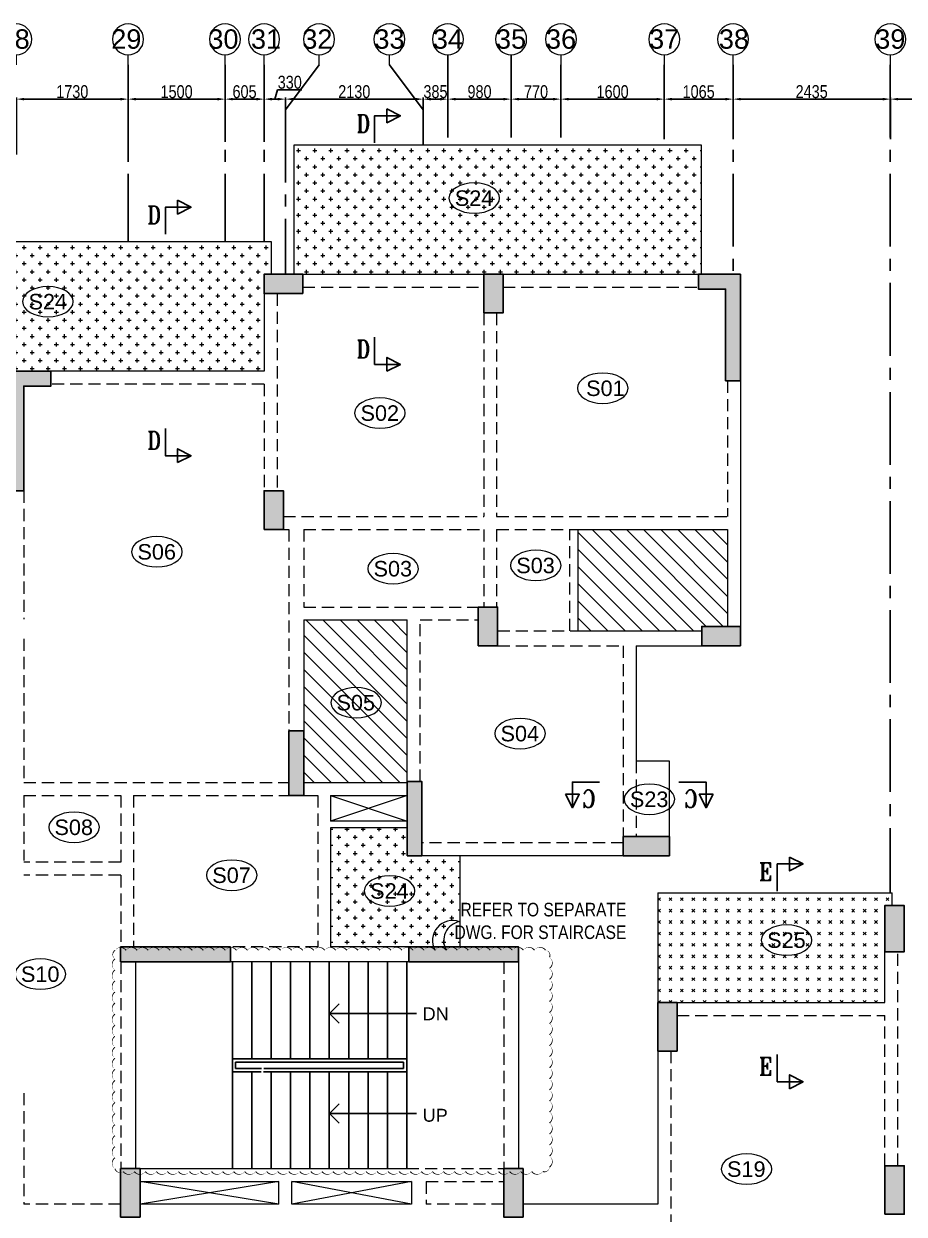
# Model space of a CAD drawing. Header units: millimetres. Extents: x 1255966 to 1543449, y 318653 to 465396.
# Drawn here: x 1312637 to 1326267, y 351983 to 370403 of the extents above; entities that cross this region are included whole.
import ezdxf
from ezdxf.enums import TextEntityAlignment as Align

# ---------------------------------------------------------------- set-up
doc = ezdxf.new("R2010")
doc.units = ezdxf.units.MM
doc.header["$LTSCALE"] = 500
doc.header["$MEASUREMENT"] = 0
doc.header["$PDMODE"] = 34
doc.linetypes.add('HIDDEN', pattern=[0.375, 0.25, -0.125])
doc.linetypes.add('Site$0$CENTER2', pattern=[1.125, 0.75, -0.125, 0.125, -0.125])
doc.layers.get('Defpoints').update_dxf_attribs({"lineweight": 0})
for name, color, linetype, lineweight in [('CALL', 1, 'Continuous', 18), ('CUT OUT', 1, 'Continuous', 13), ('GRID NO.', 7, 'Continuous', 20), ('HATCH', 1, 'Continuous', 5), ('REVISION', 1, 'Continuous', 5), ('TEXT 01', 3, 'Continuous', 15), ('TOWER AREA BEAM..', 3, 'Continuous', 20), ('TOWER COL HATCH', 253, 'Continuous', 20)]:
    doc.layers.add(name, color=color, linetype=linetype, lineweight=lineweight)
for name, color, linetype in [('GLASS', 5, 'Continuous'), ('GRID', 7, 'Continuous'), ('GRID DIM', 7, 'Continuous'), ('S-FRAMING PLAN', 4, 'Continuous'), ('sec', 31, 'Continuous'), ('TEXT-20', 3, 'Continuous'), ('TEXT-RM NAME', 6, 'Continuous'), ('TOWER AREA COLUMN.', 6, 'Continuous')]:
    doc.layers.add(name, color=color, linetype=linetype)
doc.layers.add('RAILING', color=7, linetype='Continuous', true_color=0xadadad)
doc.layers.add('STAIR', color=7, linetype='Continuous', true_color=0x3f4f7f)
doc.styles.add('1.100', font='ARIALN.TTF')
doc.styles.add('ABHI', font='arial.ttf')
doc.styles.add('ARIAL', font='arial.ttf')
doc.styles.add('D50', font='arial.ttf', dxfattribs={"width": 0.8})
doc.styles.add('RT', font='romant.shx', dxfattribs={"height": 8})
doc.dimstyles.new('INNER DIM', dxfattribs={"dimtxt": 200, "dimasz": 120, "dimexe": 25, "dimexo": 25, "dimgap": 12, "dimtad": 1, "dimdec": 0, "dimrnd": 5, "dimzin": 0, "dimdsep": 46, "dimtxsty": 'D50', "dimcen": 0.09, "dimdle": 25, "dimclrt": 6, "dimadec": 0, "dimazin": 0, "dimtfac": 1, "dimtdec": 0, "dimtofl": 0, "dimtmove": 1, "dimatfit": 3, "dimfxl": 75, "dimtolj": 1, "dimtzin": 0, "dimarcsym": 0})
pattern_1 = [(90, (-1381890.62, -304839.69), (-125, 125), [62.5, -187.5]), (180, (-1381859.37, -304808.44), (-125, -125), [62.5, -187.5])]
pattern_2 = [(45, (-1381890.62, -304839.69), (-132.582521, 132.582521), [])]

# ---------------------------------------------------------------- blocks, each defined once
blk = doc.blocks.new('GRID MARK')
at = {"layer": 'GRID NO.', "const_width": 50}
blk.add_lwpolyline([(0, -541), (0, -891)], dxfattribs=at)
at = {"layer": 'GRID NO.'}
blk.add_circle((0, 0), 541, dxfattribs=at)
at = {"layer": 'GRID NO.', "style": 'D50', "width": 0.8}
blk.add_attdef('Y1', text='', height=500, dxfattribs=at).set_placement((-33, -267), align=Align.CENTER)
blk = doc.blocks.new('*D390')
at = {"layer": 'Defpoints', "color": 0, "linetype": 'Continuous', "transparency": 16777216}
for p in [(1314252, 369237), (1312522, 368354), (1314252, 368354)]:
    blk.add_point(p, dxfattribs=at)
at = {"layer": 'GRID DIM', "color": 0, "linetype": 'Continuous', "lineweight": -2, "transparency": 16777216}
for p, q in [((1312522, 368379), (1312522, 369262)), ((1314252, 368379), (1314252, 369262))]:
    blk.add_line(p, q, dxfattribs=at)
at = {"layer": 'GRID DIM', "linetype": 'Continuous', "lineweight": -2, "transparency": 16777216}
blk.add_line((1312642, 369237), (1314132, 369237), dxfattribs=at)
at = {"layer": 'GRID DIM', "linetype": 'Continuous', "transparency": 16777216}
for points in [[(1312642, 369257), (1312642, 369217), (1312522, 369237)], [(1314132, 369257), (1314132, 369217), (1314252, 369237)]]:
    blk.add_solid(points, dxfattribs=at)
at = {"layer": 'GRID DIM', "linetype": 'Continuous', "transparency": 16777216, "insert": (1313387, 369352), "char_height": 200, "attachment_point": 5, "style": 'D50'}
blk.add_mtext('\\A1;1730', dxfattribs=at)
blk = doc.blocks.new('*D391')
at = {"layer": 'Defpoints', "color": 0, "linetype": 'Continuous', "transparency": 16777216}
for p in [(1315752, 369237), (1315752, 368553), (1314252, 368354)]:
    blk.add_point(p, dxfattribs=at)
at = {"layer": 'GRID DIM', "color": 0, "linetype": 'Continuous', "lineweight": -2, "transparency": 16777216}
for p, q in [((1314252, 368379), (1314252, 369262)), ((1315752, 368578), (1315752, 369262))]:
    blk.add_line(p, q, dxfattribs=at)
at = {"layer": 'GRID DIM', "linetype": 'Continuous', "lineweight": -2, "transparency": 16777216}
blk.add_line((1314372, 369237), (1315632, 369237), dxfattribs=at)
at = {"layer": 'GRID DIM', "linetype": 'Continuous', "transparency": 16777216}
for points in [[(1314372, 369257), (1314372, 369217), (1314252, 369237)], [(1315632, 369257), (1315632, 369217), (1315752, 369237)]]:
    blk.add_solid(points, dxfattribs=at)
at = {"layer": 'GRID DIM', "linetype": 'Continuous', "transparency": 16777216, "insert": (1315002, 369351), "char_height": 200, "attachment_point": 5, "style": 'D50'}
blk.add_mtext('\\A1;1500', dxfattribs=at)
blk = doc.blocks.new('*D392')
at = {"layer": 'Defpoints', "color": 0, "linetype": 'Continuous', "transparency": 16777216}
for p in [(1316357, 369237), (1315752, 368553), (1316357, 368553)]:
    blk.add_point(p, dxfattribs=at)
at = {"layer": 'GRID DIM', "color": 0, "linetype": 'Continuous', "lineweight": -2, "transparency": 16777216}
for p, q in [((1315752, 368578), (1315752, 369262)), ((1316357, 368578), (1316357, 369262))]:
    blk.add_line(p, q, dxfattribs=at)
at = {"layer": 'GRID DIM', "linetype": 'Continuous', "lineweight": -2, "transparency": 16777216}
blk.add_line((1315872, 369237), (1316237, 369237), dxfattribs=at)
at = {"layer": 'GRID DIM', "linetype": 'Continuous', "transparency": 16777216}
for points in [[(1315872, 369257), (1315872, 369217), (1315752, 369237)], [(1316237, 369257), (1316237, 369217), (1316357, 369237)]]:
    blk.add_solid(points, dxfattribs=at)
at = {"layer": 'GRID DIM', "linetype": 'Continuous', "transparency": 16777216, "insert": (1316054, 369351), "char_height": 200, "attachment_point": 5, "style": 'D50'}
blk.add_mtext('\\A1;605', dxfattribs=at)
blk = doc.blocks.new('*D393')
at = {"layer": 'Defpoints', "color": 0, "linetype": 'Continuous', "transparency": 16777216}
for p in [(1316687, 369237), (1316357, 368553), (1316687, 368553)]:
    blk.add_point(p, dxfattribs=at)
at = {"layer": 'GRID DIM', "linetype": 'Continuous', "lineweight": -2, "transparency": 16777216}
for p, q in [((1316522, 369237), (1316565, 369383)), ((1316565, 369383), (1316942, 369383)), ((1316477, 369237), (1316567, 369237))]:
    blk.add_line(p, q, dxfattribs=at)
at = {"layer": 'GRID DIM', "color": 0, "linetype": 'Continuous', "lineweight": -2, "transparency": 16777216}
for p, q in [((1316357, 368578), (1316357, 369262)), ((1316687, 368578), (1316687, 369262))]:
    blk.add_line(p, q, dxfattribs=at)
at = {"layer": 'GRID DIM', "linetype": 'Continuous', "transparency": 16777216}
for points in [[(1316477, 369257), (1316477, 369217), (1316357, 369237)], [(1316567, 369257), (1316567, 369217), (1316687, 369237)]]:
    blk.add_solid(points, dxfattribs=at)
at = {"layer": 'GRID DIM', "linetype": 'Continuous', "transparency": 16777216, "insert": (1316754, 369497), "char_height": 200, "attachment_point": 5, "style": 'D50'}
blk.add_mtext('\\A1;330', dxfattribs=at)
blk = doc.blocks.new('*D394')
at = {"layer": 'Defpoints', "color": 0, "linetype": 'Continuous', "transparency": 16777216}
for p in [(1318819, 369237), (1318819, 368743), (1316687, 368553)]:
    blk.add_point(p, dxfattribs=at)
at = {"layer": 'GRID DIM', "color": 0, "linetype": 'Continuous', "lineweight": -2, "transparency": 16777216}
for p, q in [((1316687, 368578), (1316687, 369262)), ((1318819, 368768), (1318819, 369262))]:
    blk.add_line(p, q, dxfattribs=at)
at = {"layer": 'GRID DIM', "linetype": 'Continuous', "lineweight": -2, "transparency": 16777216}
blk.add_line((1316807, 369237), (1318699, 369237), dxfattribs=at)
at = {"layer": 'GRID DIM', "linetype": 'Continuous', "transparency": 16777216}
for points in [[(1316807, 369257), (1316807, 369217), (1316687, 369237)], [(1318699, 369257), (1318699, 369217), (1318819, 369237)]]:
    blk.add_solid(points, dxfattribs=at)
at = {"layer": 'GRID DIM', "linetype": 'Continuous', "transparency": 16777216, "insert": (1317753, 369352), "char_height": 200, "attachment_point": 5, "style": 'D50'}
blk.add_mtext('\\A1;2130', dxfattribs=at)
blk = doc.blocks.new('*D395')
at = {"layer": 'Defpoints', "color": 0, "linetype": 'Continuous', "transparency": 16777216}
for p in [(1319202, 369237), (1318819, 368743), (1319202, 368743)]:
    blk.add_point(p, dxfattribs=at)
at = {"layer": 'GRID DIM', "color": 0, "linetype": 'Continuous', "lineweight": -2, "transparency": 16777216}
for p, q in [((1318819, 368768), (1318819, 369262)), ((1319202, 368768), (1319202, 369262))]:
    blk.add_line(p, q, dxfattribs=at)
at = {"layer": 'GRID DIM', "linetype": 'Continuous', "lineweight": -2, "transparency": 16777216}
blk.add_line((1318939, 369237), (1319082, 369237), dxfattribs=at)
at = {"layer": 'GRID DIM', "linetype": 'Continuous', "transparency": 16777216}
for points in [[(1318939, 369257), (1318939, 369217), (1318819, 369237)], [(1319082, 369257), (1319082, 369217), (1319202, 369237)]]:
    blk.add_solid(points, dxfattribs=at)
at = {"layer": 'GRID DIM', "linetype": 'Continuous', "transparency": 16777216, "insert": (1319010, 369352), "char_height": 200, "attachment_point": 5, "style": 'D50'}
blk.add_mtext('\\A1;385', dxfattribs=at)
blk = doc.blocks.new('*D396')
at = {"layer": 'Defpoints', "color": 0, "linetype": 'Continuous', "transparency": 16777216}
for p in [(1320182, 369237), (1319202, 368743), (1320182, 368743)]:
    blk.add_point(p, dxfattribs=at)
at = {"layer": 'GRID DIM', "color": 0, "linetype": 'Continuous', "lineweight": -2, "transparency": 16777216}
for p, q in [((1319202, 368768), (1319202, 369262)), ((1320182, 368768), (1320182, 369262))]:
    blk.add_line(p, q, dxfattribs=at)
at = {"layer": 'GRID DIM', "linetype": 'Continuous', "lineweight": -2, "transparency": 16777216}
blk.add_line((1319322, 369237), (1320062, 369237), dxfattribs=at)
at = {"layer": 'GRID DIM', "linetype": 'Continuous', "transparency": 16777216}
for points in [[(1319322, 369257), (1319322, 369217), (1319202, 369237)], [(1320062, 369257), (1320062, 369217), (1320182, 369237)]]:
    blk.add_solid(points, dxfattribs=at)
at = {"layer": 'GRID DIM', "linetype": 'Continuous', "transparency": 16777216, "insert": (1319692, 369351), "char_height": 200, "attachment_point": 5, "style": 'D50'}
blk.add_mtext('\\A1;980', dxfattribs=at)
blk = doc.blocks.new('*D397')
at = {"layer": 'Defpoints', "color": 0, "linetype": 'Continuous', "transparency": 16777216}
for p in [(1320952, 369237), (1320182, 368743), (1320952, 368743)]:
    blk.add_point(p, dxfattribs=at)
at = {"layer": 'GRID DIM', "color": 0, "linetype": 'Continuous', "lineweight": -2, "transparency": 16777216}
for p, q in [((1320182, 368768), (1320182, 369262)), ((1320952, 368768), (1320952, 369262))]:
    blk.add_line(p, q, dxfattribs=at)
at = {"layer": 'GRID DIM', "linetype": 'Continuous', "lineweight": -2, "transparency": 16777216}
blk.add_line((1320302, 369237), (1320832, 369237), dxfattribs=at)
at = {"layer": 'GRID DIM', "linetype": 'Continuous', "transparency": 16777216}
for points in [[(1320302, 369257), (1320302, 369217), (1320182, 369237)], [(1320832, 369257), (1320832, 369217), (1320952, 369237)]]:
    blk.add_solid(points, dxfattribs=at)
at = {"layer": 'GRID DIM', "linetype": 'Continuous', "transparency": 16777216, "insert": (1320567, 369351), "char_height": 200, "attachment_point": 5, "style": 'D50'}
blk.add_mtext('\\A1;770', dxfattribs=at)
blk = doc.blocks.new('*D398')
at = {"layer": 'Defpoints', "color": 0, "linetype": 'Continuous', "transparency": 16777216}
for p in [(1322552, 369237), (1320952, 368743), (1322552, 368592)]:
    blk.add_point(p, dxfattribs=at)
at = {"layer": 'GRID DIM', "color": 0, "linetype": 'Continuous', "lineweight": -2, "transparency": 16777216}
for p, q in [((1320952, 368768), (1320952, 369262)), ((1322552, 368617), (1322552, 369262))]:
    blk.add_line(p, q, dxfattribs=at)
at = {"layer": 'GRID DIM', "linetype": 'Continuous', "lineweight": -2, "transparency": 16777216}
blk.add_line((1321072, 369237), (1322432, 369237), dxfattribs=at)
at = {"layer": 'GRID DIM', "linetype": 'Continuous', "transparency": 16777216}
for points in [[(1321072, 369257), (1321072, 369217), (1320952, 369237)], [(1322432, 369257), (1322432, 369217), (1322552, 369237)]]:
    blk.add_solid(points, dxfattribs=at)
at = {"layer": 'GRID DIM', "linetype": 'Continuous', "transparency": 16777216, "insert": (1321752, 369351), "char_height": 200, "attachment_point": 5, "style": 'D50'}
blk.add_mtext('\\A1;1600', dxfattribs=at)
blk = doc.blocks.new('*D399')
at = {"layer": 'Defpoints', "color": 0, "linetype": 'Continuous', "transparency": 16777216}
for p in [(1323617, 369237), (1322552, 368592), (1323617, 368592)]:
    blk.add_point(p, dxfattribs=at)
at = {"layer": 'GRID DIM', "color": 0, "linetype": 'Continuous', "lineweight": -2, "transparency": 16777216}
for p, q in [((1322552, 368617), (1322552, 369262)), ((1323617, 368617), (1323617, 369262))]:
    blk.add_line(p, q, dxfattribs=at)
at = {"layer": 'GRID DIM', "linetype": 'Continuous', "lineweight": -2, "transparency": 16777216}
blk.add_line((1322672, 369237), (1323497, 369237), dxfattribs=at)
at = {"layer": 'GRID DIM', "linetype": 'Continuous', "transparency": 16777216}
for points in [[(1322672, 369257), (1322672, 369217), (1322552, 369237)], [(1323497, 369257), (1323497, 369217), (1323617, 369237)]]:
    blk.add_solid(points, dxfattribs=at)
at = {"layer": 'GRID DIM', "linetype": 'Continuous', "transparency": 16777216, "insert": (1323084, 369351), "char_height": 200, "attachment_point": 5, "style": 'D50'}
blk.add_mtext('\\A1;1065', dxfattribs=at)
blk = doc.blocks.new('*D400')
at = {"layer": 'Defpoints', "color": 0, "linetype": 'Continuous', "transparency": 16777216}
for p in [(1326052, 369237), (1323617, 368592), (1326052, 368592)]:
    blk.add_point(p, dxfattribs=at)
at = {"layer": 'GRID DIM', "color": 0, "linetype": 'Continuous', "lineweight": -2, "transparency": 16777216}
for p, q in [((1323617, 368617), (1323617, 369262)), ((1326052, 368617), (1326052, 369262))]:
    blk.add_line(p, q, dxfattribs=at)
at = {"layer": 'GRID DIM', "linetype": 'Continuous', "lineweight": -2, "transparency": 16777216}
blk.add_line((1323737, 369237), (1325932, 369237), dxfattribs=at)
at = {"layer": 'GRID DIM', "linetype": 'Continuous', "transparency": 16777216}
for points in [[(1323737, 369257), (1323737, 369217), (1323617, 369237)], [(1325932, 369257), (1325932, 369217), (1326052, 369237)]]:
    blk.add_solid(points, dxfattribs=at)
at = {"layer": 'GRID DIM', "linetype": 'Continuous', "transparency": 16777216, "insert": (1324834, 369352), "char_height": 200, "attachment_point": 5, "style": 'D50'}
blk.add_mtext('\\A1;2435', dxfattribs=at)
blk = doc.blocks.new('*D401')
at = {"layer": 'Defpoints', "color": 0, "linetype": 'Continuous', "transparency": 16777216}
for p in [(1327992, 369237), (1326052, 368592), (1327992, 368592)]:
    blk.add_point(p, dxfattribs=at)
at = {"layer": 'GRID DIM', "color": 0, "linetype": 'Continuous', "lineweight": -2, "transparency": 16777216}
for p, q in [((1326052, 368617), (1326052, 369262)), ((1327992, 368617), (1327992, 369262))]:
    blk.add_line(p, q, dxfattribs=at)
at = {"layer": 'GRID DIM', "linetype": 'Continuous', "lineweight": -2, "transparency": 16777216}
blk.add_line((1326172, 369237), (1327872, 369237), dxfattribs=at)
at = {"layer": 'GRID DIM', "linetype": 'Continuous', "transparency": 16777216}
for points in [[(1326172, 369257), (1326172, 369217), (1326052, 369237)], [(1327872, 369257), (1327872, 369217), (1327992, 369237)]]:
    blk.add_solid(points, dxfattribs=at)
at = {"layer": 'GRID DIM', "linetype": 'Continuous', "transparency": 16777216, "insert": (1327022, 369351), "char_height": 200, "attachment_point": 5, "style": 'D50'}
blk.add_mtext('\\A1;1940', dxfattribs=at)
blk = doc.blocks.new('A$Ca8bcdc7a')
at = {"layer": 'HATCH', "ltscale": 10}
h = blk.add_hatch(dxfattribs=at)
h.set_pattern_fill('CROSS', color=1, scale=500, angle=90)
h.set_pattern_definition(pattern_1)
h.paths.add_polyline_path([(1750, 11000), (-4550, 11000), (-4550, 9000), (-4510, 9000), (-1485, 9000), (-1185, 9000), (1465, 9000), (1750, 9000)])
h = blk.add_hatch(dxfattribs=at)
h.set_pattern_fill('CROSS', color=1, scale=500, angle=90)
h.set_pattern_definition(pattern_1)
h.paths.add_polyline_path([(5515, 7500), (6165, 7500), (6165, 9500), (2215, 9500), (2100, 9500), (2100, 9000), (2215, 9000), (2215, 7500)])
h = blk.add_hatch(dxfattribs=at)
h.set_pattern_fill('ANSI31', color=1, scale=1500)
h.set_pattern_definition(pattern_2)
h.paths.add_polyline_path([(-4960, 5050), (-4960, 3550), (-4560, 3550), (-4560, 3480), (-2645, 3480), (-2645, 5050)])
h = blk.add_hatch(dxfattribs=at)
h.set_pattern_fill('ANSI31', color=1, scale=1500)
h.set_pattern_definition(pattern_2)
h.paths.add_polyline_path([(1600, 1135), (1600, 1935), (1600, 3650), (0, 3650), (0, 1135)])
h = blk.add_hatch(dxfattribs=at)
h.set_pattern_fill('CROSS', color=1, scale=500, angle=90)
h.set_pattern_definition(pattern_1)
h.paths.add_polyline_path([(1185, 435), (0, 435), (0, 0), (-230, 0), (-815, 0), (-815, -1410), (-25, -1410), (1185, -1410)])
h = blk.add_hatch(dxfattribs=at)
h.set_pattern_fill('CROSS', color=1, scale=500, angle=45)
h.set_pattern_definition([(45, (-1381890.62, -304839.69), (0, 176.776695), [62.5, -187.5]), (135, (-1381846.42, -304839.69), (-176.776695, 1e-14), [62.5, -187.5])])
h.paths.add_polyline_path([(-4145, -2270), (-3880, -2270), (-3880, -570), (-7510, -570), (-7510, -770), (-7395, -770), (-7395, -1520), (-7395, -2270)])
at = {"layer": 'CUT OUT', "color": 1, "ltscale": 10}
for p, q in [((1185, 935), (0, 535)), ((0, 935), (1185, 535)), ((-65, -5390), (1785, -5040)), ((-65, -5040), (1785, -5390)), ((1985, -5390), (4135, -5040)), ((1985, -5040), (4135, -5390))]:
    blk.add_line(p, q, dxfattribs=at)
at = {"layer": 'S-FRAMING PLAN', "color": 3, "linetype": 'ByBlock', "lineweight": 20, "ltscale": 10}
for p, q in [((-1485, 9000), (-4510, 9000)), ((1615, 9000), (-1185, 9000)), ((2215, 8700), (2215, 7500)), ((2215, 7500), (5515, 7500)), ((-5160, 7350), (-5160, 3550)), ((-4960, 5050), (-4960, 3550)), ((-2645, 5050), (-4960, 5050)), ((-2645, 3480), (-2645, 5050)), ((0, 1150), (0, 3650)), ((1600, 3650), (0, 3650)), ((1600, 3650), (1600, 1935)), ((-2645, 3480), (-4560, 3480)), ((-3545, 3250), (-4560, 3250)), ((-3545, 3250), (-3545, 1465)), ((1600, 1135), (0, 1135)), ((1185, 935), (0, 935)), ((1185, 935), (1185, 535)), ((1600, 935), (1385, 935)), ((0, 535), (1185, 535)), ((0, 435), (1185, 435)), ((1185, 435), (1185, -1410)), ((-3345, 0), (-230, 0)), ((-815, 0), (-815, -1410)), ((-3880, -570), (-7510, -570)), ((-7510, -770), (-7510, -570)), ((-3880, -570), (-3880, -2270)), ((-25, -1410), (1185, -1410)), ((-7395, -2270), (-7395, -1485)), ((-1725, -1640), (-1725, -4840)), ((-25, -1640), (2735, -1640)), ((4205, -1640), (4205, -4840)), ((-4180, -2270), (-7395, -2270)), ((-3880, -3020), (-3880, -5390)), ((4135, -4840), (5, -4840)), ((-65, -5040), (-65, -5390)), ((1785, -5040), (-65, -5040)), ((1785, -5390), (1785, -5040)), ((4135, -5040), (1985, -5040)), ((1985, -5390), (1985, -5040)), ((-3880, -5390), (-1795, -5390)), ((-65, -5390), (1785, -5390)), ((1985, -5390), (4135, -5390))]:
    blk.add_line(p, q, dxfattribs=at)
for points in [[(1750, 9000), (1750, 11000), (-4550, 11000), (-4550, 9000)], [(2100, 9000), (2100, 9500), (6165, 9500), (6165, 7500)], [(-4060, 300), (-4060, 1465), (-3545, 1465)]]:
    blk.add_lwpolyline(points, dxfattribs=at)
at = {"layer": 'TOWER AREA BEAM..', "color": 3, "linetype": 'HIDDEN', "ltscale": 1.5}
for p, q in [((-1485, 8800), (-4510, 8800)), ((1615, 8800), (-1185, 8800)), ((2015, 8700), (2015, 5650)), ((-1385, 8400), (-1385, 5250)), ((-1185, 8400), (-1185, 5250)), ((-4960, 7350), (-4960, 5250)), ((2215, 7300), (5515, 7300)), ((2215, 7300), (2215, 5650)), ((5935, 5650), (5935, 3660)), ((-1385, 5250), (-4960, 5250)), ((1915, 5250), (-1185, 5250)), ((-1385, 5050), (-2645, 5050)), ((-2520, 3480), (-2520, 5050)), ((-1385, 5050), (-1385, 3850)), ((-1185, 5050), (-1185, 3850)), ((1600, 5050), (-1185, 5050)), ((1600, 5050), (1600, 3850)), ((1915, 5050), (1830, 5050)), ((1830, 5050), (1830, 1935)), ((1600, 3850), (-1100, 3850)), ((-200, 3650), (-1100, 3650)), ((-200, 1150), (-200, 3650)), ((-1400, 3480), (-2645, 3480)), ((5935, 3360), (5935, 1135)), ((-1400, 3250), (-3345, 3250)), ((-3345, 3250), (-3345, 300)), ((-3545, 1465), (-3545, 300)), ((5935, 1135), (1830, 1135)), ((1385, 935), (1385, -1410)), ((4235, 935), (1830, 935)), ((4235, 935), (4235, -1410)), ((5935, 935), (4435, 935)), ((4435, 935), (4435, -100)), ((5935, 935), (5935, -70)), ((-3345, 200), (-230, 200)), ((4435, -100), (5935, -100)), ((4435, -300), (4435, -1410)), ((4435, -300), (5935, -300)), ((1385, -1410), (2735, -1410)), ((-7595, -4795), (-7595, -1485)), ((-1495, -1640), (-1495, -4840)), ((4435, -1640), (4435, -4840)), ((-7395, -4795), (-7395, -2470)), ((-4180, -2470), (-7395, -2470)), ((-4080, -3020), (-4080, -8165)), ((5935, -3670), (5935, -5390)), ((5, -4840), (-1495, -4840)), ((-295, -5040), (-1495, -5040)), ((-295, -5040), (-295, -5390)), ((-1495, -5390), (-295, -5390)), ((4435, -5390), (5935, -5390))]:
    blk.add_line(p, q, dxfattribs=at)
blk = doc.blocks.new('_Open90')
at = {"color": 0, "linetype": 'ByBlock', "lineweight": -2}
for p, q in [((0, 0), (-1, 0)), ((-0.5, 0.5), (0, 0)), ((0, 0), (-0.5, -0.5))]:
    blk.add_line(p, q, dxfattribs=at)
blk = doc.blocks.new('3tgra')
at = {"layer": 'TOWER COL HATCH'}
h = blk.add_hatch(color=253, dxfattribs=at)
h.dxf.hatch_style = 1
h.paths.add_polyline_path([(1377381, 95142), (1376731, 95142), (1376731, 93492), (1376961, 93492), (1376961, 94912), (1377381, 94912)])
h = blk.add_hatch(color=253, dxfattribs=at)
h.dxf.hatch_style = 1
h.paths.add_polyline_path([(1380706, 94542), (1380406, 94542), (1380406, 95142), (1380706, 95142)])
h = blk.add_hatch(color=253, dxfattribs=at)
h.dxf.hatch_style = 1
h.paths.add_polyline_path([(1383506, 94842), (1383506, 95142), (1384106, 95142), (1384106, 94842)])
h = blk.add_hatch(color=253, dxfattribs=at)
h.dxf.hatch_style = 1
h.paths.add_polyline_path([(1387406, 93642), (1388056, 93642), (1388056, 91792), (1387826, 91792), (1387826, 93412), (1387406, 93412)])
h = blk.add_hatch(color=253, dxfattribs=at)
h.dxf.hatch_style = 1
h.paths.add_polyline_path([(1384106, 91192), (1383806, 91192), (1383806, 91792), (1384106, 91792)])
h = blk.add_hatch(color=253, dxfattribs=at)
h.dxf.hatch_style = 1
h.paths.add_polyline_path([(1380791, 89392), (1380491, 89392), (1380491, 89992), (1380791, 89992)])
h = blk.add_hatch(color=253, dxfattribs=at)
h.dxf.hatch_style = 1
h.paths.add_polyline_path([(1376731, 89392), (1376731, 89692), (1377331, 89692), (1377331, 89392)])
h = blk.add_hatch(color=253, dxfattribs=at)
h.dxf.hatch_style = 1
h.paths.add_polyline_path([(1383491, 87077), (1383721, 87077), (1383721, 88077), (1383491, 88077)])
h = blk.add_hatch(color=253, dxfattribs=at)
h.dxf.hatch_style = 1
h.paths.add_polyline_path([(1381891, 86142), (1381661, 86142), (1381661, 87292), (1381891, 87292)])
h = blk.add_hatch(color=253, dxfattribs=at)
h.dxf.hatch_style = 1
h.paths.add_polyline_path([(1377831, 86142), (1377831, 86442), (1378546, 86442), (1378546, 86142)])
h = blk.add_hatch(color=253, dxfattribs=at)
h.dxf.hatch_style = 1
h.paths.add_polyline_path([(1374496, 84657), (1374196, 84657), (1374196, 85372), (1374496, 85372)])
h = blk.add_hatch(color=253, dxfattribs=at)
h.dxf.hatch_style = 1
h.paths.add_polyline_path([(1381866, 84502), (1381866, 84732), (1380166, 84732), (1380166, 84502)])
h = blk.add_hatch(color=253, dxfattribs=at)
h.dxf.hatch_style = 1
h.paths.add_polyline_path([(1386326, 84502), (1386326, 84732), (1384626, 84732), (1384626, 84502)])
h = blk.add_hatch(color=253, dxfattribs=at)
h.dxf.hatch_style = 1
h.paths.add_polyline_path([(1377711, 83122), (1378011, 83122), (1378011, 83872), (1377711, 83872)])
h = blk.add_hatch(color=253, dxfattribs=at)
h.dxf.hatch_style = 1
h.paths.add_polyline_path([(1374496, 80597), (1374196, 80597), (1374196, 81347), (1374496, 81347)])
h = blk.add_hatch(color=253, dxfattribs=at)
h.dxf.hatch_style = 1
h.paths.add_polyline_path([(1380096, 80552), (1380396, 80552), (1380396, 81302), (1380096, 81302)])
h = blk.add_hatch(color=253, dxfattribs=at)
h.dxf.hatch_style = 1
h.paths.add_polyline_path([(1386026, 80552), (1386326, 80552), (1386326, 81302), (1386026, 81302)])
at = {"layer": 'TOWER AREA COLUMN.', "color": 4}
for points in [[(1377381, 95142), (1376731, 95142), (1376731, 93492), (1376961, 93492), (1376961, 94912), (1377381, 94912), (1377381, 95142)], [(1387406, 93642), (1388056, 93642), (1388056, 91792), (1387826, 91792), (1387826, 93412), (1387406, 93412), (1387406, 93642)]]:
    blk.add_lwpolyline(points, dxfattribs=at)
for points in [[(1380706, 94542), (1380406, 94542), (1380406, 95142), (1380706, 95142)], [(1383506, 94842), (1383506, 95142), (1384106, 95142), (1384106, 94842)], [(1384106, 91192), (1383806, 91192), (1383806, 91792), (1384106, 91792)], [(1380791, 89392), (1380491, 89392), (1380491, 89992), (1380791, 89992)], [(1376731, 89392), (1376731, 89692), (1377331, 89692), (1377331, 89392)], [(1383491, 87077), (1383721, 87077), (1383721, 88077), (1383491, 88077)], [(1381891, 86142), (1381661, 86142), (1381661, 87292), (1381891, 87292)], [(1377831, 86142), (1377831, 86442), (1378546, 86442), (1378546, 86142)], [(1374496, 84657), (1374196, 84657), (1374196, 85372), (1374496, 85372)], [(1381866, 84502), (1381866, 84732), (1380166, 84732), (1380166, 84502)], [(1386326, 84502), (1386326, 84732), (1384626, 84732), (1384626, 84502)], [(1377711, 83122), (1378011, 83122), (1378011, 83872), (1377711, 83872)], [(1374496, 80597), (1374196, 80597), (1374196, 81347), (1374496, 81347)], [(1380096, 80552), (1380396, 80552), (1380396, 81302), (1380096, 81302)], [(1386026, 80552), (1386326, 80552), (1386326, 81302), (1386026, 81302)]]:
    blk.add_lwpolyline(points, close=True, dxfattribs=at)

msp = doc.modelspace()

# ---------------------------------------------------------------- linework, layer by layer
at = {"layer": 'CALL', "color": 200, "linetype": 'Continuous', "ltscale": 10, "extrusion": (0, 0, -1)}
for centre in [(1319610.7, 367705.8, -1.8), (1313011, 366103.7, -1.8), (1321598.8, 364763.8, 1.8), (1318149.9, 364379.7), (1314698.8, 362232.7, 1.8), (1318353.7, 361971.5), (1320563.3, 362021.7), (1317782.1, 359898.3), (1320318.8, 359420.3), (1322322, 358403.7), (1313414.4, 357970.6, 1.8), (1315857, 357228.5, 1.8), (1318299.8, 356984.8), (1324446.3, 356224), (1312894.3, 355698, 1.8), (1323827.2, 352681.4, 1.8)]:
    msp.add_ellipse(centre, major_axis=(-392.2, 0), ratio=0.597584, dxfattribs=at)
at = {"layer": 'GRID', "color": 16, "linetype": 'Site$0$CENTER2', "ltscale": 3}
for points in [[(1314251.6, 369767.3), (1314251.6, 367027.7)], [(1315751.6, 369767.3), (1315751.6, 367027.7)], [(1316356.6, 369767.3), (1316356.6, 367027.7)], [(1317208.3, 369767.3), (1316686.6, 369073.9), (1316686.6, 366527.7)], [(1318297.4, 369767.3), (1318819.1, 369073.9), (1318819.1, 368527.7)], [(1319201.6, 369767.3), (1319201.6, 368527.7)], [(1320181.6, 369767.3), (1320181.6, 368527.7)], [(1320951.6, 369767.3), (1320951.6, 368527.7)], [(1322551.6, 369767.3), (1322551.6, 368527.7)], [(1323616.6, 369767.3), (1323616.6, 366527.7)], [(1326051.6, 369767.3), (1326051.6, 356958.1)]]:
    msp.add_lwpolyline(points, dxfattribs=at)
at = {"layer": 'RAILING'}
for p, q in [((1315866.6, 354387.7), (1318566.6, 354387.7)), ((1315866.6, 354187.9), (1315866.6, 354387.7)), ((1315916.6, 354337.7), (1318516.6, 354337.7)), ((1315916.6, 354237.9), (1315916.6, 354337.7)), ((1315916.6, 354237.9), (1316316, 354237.9)), ((1316353.3, 354237.9), (1318516.6, 354237.9)), ((1318516.6, 354337.7), (1318516.6, 354237.9)), ((1318566.6, 354387.7), (1318566.6, 354187.9)), ((1315866.6, 354187.9), (1316310.1, 354187.9)), ((1316347.3, 354187.9), (1318566.6, 354187.9))]:
    msp.add_line(p, q, dxfattribs=at)
at = {"layer": 'REVISION', "elevation": -56210.2}
msp.add_lwpolyline([(1314048.4, 356065, 0, 17.1, -0.5205671), (1314219.3, 356065.1, 0, 17.1, -0.5205671), (1314390.2, 356065.1, 0, 17.1, -0.5205671), (1314561.1, 356065.2, 0, 17.1, -0.5205671), (1314731.9, 356065.3, 0, 17.1, -0.5205671), (1314902.8, 356065.3, 0, 17.1, -0.5205671), (1315073.7, 356065.4, 0, 17.1, -0.5205671), (1315244.6, 356065.5, 0, 17.1, -0.5205671), (1315415.5, 356065.6, 0, 17.1, -0.5205671), (1315586.4, 356065.6, 0, 17.1, -0.5205671), (1315757.3, 356065.7, 0, 17.1, -0.5205671), (1315928.2, 356065.8, 0, 17.1, -0.5205671), (1316099.1, 356065.8, 0, 17.1, -0.5205671), (1316269.9, 356065.9, 0, 17.1, -0.5205671), (1316440.8, 356066, 0, 17.1, -0.5205671), (1316611.7, 356066, 0, 17.1, -0.5205671), (1316782.6, 356066.1, 0, 17.1, -0.5205671), (1316953.5, 356066.2, 0, 17.1, -0.5205671), (1317124.4, 356066.2, 0, 17.1, -0.5205671), (1317295.3, 356066.3, 0, 17.1, -0.5205671), (1317466.2, 356066.4, 0, 17.1, -0.5205671), (1317637.1, 356066.4, 0, 17.1, -0.5205671), (1317808, 356066.5, 0, 17.1, -0.5205671), (1317978.8, 356066.6, 0, 17.1, -0.5205671), (1318149.7, 356066.7, 0, 17.1, -0.5205671), (1318320.6, 356066.7, 0, 17.1, -0.5205671), (1318491.5, 356066.8, 0, 17.1, -0.5205671), (1318662.4, 356066.9, 0, 17.1, -0.5205671), (1318833.3, 356066.9, 0, 17.1, -0.5205671), (1319004.2, 356067, 0, 17.1, -0.5205671), (1319175.1, 356067.1, 0, 17.1, -0.5205671), (1319346, 356067.1, 0, 17.1, -0.5205671), (1319516.9, 356067.2, 0, 17.1, -0.5205671), (1319687.7, 356067.3, 0, 17.1, -0.5205671), (1319858.6, 356067.3, 0, 17.1, -0.5205671), (1320029.5, 356067.4, 0, 17.1, -0.5205671), (1320200.4, 356067.5, 0, 17.1, -0.5205671), (1320371.3, 356067.5, 0, 17.1, -0.5205671), (1320542.2, 356067.6, 0, 17.1, -0.5205671), (1320713.1, 356067.7, 0, 17.1, -0.5205671), (1320774.6, 355958.4, 0, 17.1, -0.5205671), (1320774.6, 355787.5, 0, 17.1, -0.5205671), (1320774.6, 355616.6, 0, 17.1, -0.5205671), (1320774.6, 355445.7, 0, 17.1, -0.5205671), (1320774.6, 355274.8, 0, 17.1, -0.5205671), (1320774.6, 355103.9, 0, 17.1, -0.5205671), (1320774.6, 354933.1, 0, 17.1, -0.5205671), (1320774.5, 354762.2, 0, 17.1, -0.5205671), (1320774.5, 354591.3, 0, 17.1, -0.5205671), (1320774.5, 354420.4, 0, 17.1, -0.5205671), (1320774.5, 354249.5, 0, 17.1, -0.5205671), (1320774.5, 354078.6, 0, 17.1, -0.5205671), (1320774.5, 353907.7, 0, 17.1, -0.5205671), (1320774.5, 353736.8, 0, 17.1, -0.5205671), (1320774.4, 353565.9, 0, 17.1, -0.5205671), (1320774.4, 353395, 0, 17.1, -0.5205671), (1320774.4, 353224.2, 0, 17.1, -0.5205671), (1320774.4, 353053.3, 0, 17.1, -0.5205671), (1320774.4, 352882.4, 0, 17.1, -0.5205671), (1320774.4, 352711.5, 0, 17.1, -0.5205671), (1320670.7, 352644.3, 0, 17.1, -0.5205671), (1320499.8, 352644.3, 0, 17.1, -0.5205671), (1320328.9, 352644.2, 0, 17.1, -0.5205671), (1320158, 352644.2, 0, 17.1, -0.5205671), (1319987.1, 352644.2, 0, 17.1, -0.5205671), (1319816.2, 352644.1, 0, 17.1, -0.5205671), (1319645.3, 352644.1, 0, 17.1, -0.5205671), (1319474.4, 352644.1, 0, 17.1, -0.5205671), (1319303.5, 352644, 0, 17.1, -0.5205671), (1319132.6, 352644, 0, 17.1, -0.5205671), (1318961.8, 352644, 0, 17.1, -0.5205671), (1318790.9, 352643.9, 0, 17.1, -0.5205671), (1318620, 352643.9, 0, 17.1, -0.5205671), (1318449.1, 352643.9, 0, 17.1, -0.5205671), (1318278.2, 352643.9, 0, 17.1, -0.5205671), (1318107.3, 352643.8, 0, 17.1, -0.5205671), (1317936.4, 352643.8, 0, 17.1, -0.5205671), (1317765.5, 352643.8, 0, 17.1, -0.5205671), (1317594.6, 352643.7, 0, 17.1, -0.5205671), (1317423.7, 352643.7, 0, 17.1, -0.5205671), (1317252.9, 352643.7, 0, 17.1, -0.5205671), (1317082, 352643.6, 0, 17.1, -0.5205671), (1316911.1, 352643.6, 0, 17.1, -0.5205671), (1316740.2, 352643.6, 0, 17.1, -0.5205671), (1316569.3, 352643.6, 0, 17.1, -0.5205671), (1316398.4, 352643.5, 0, 17.1, -0.5205671), (1316227.5, 352643.5, 0, 17.1, -0.5205671), (1316056.6, 352643.5, 0, 17.1, -0.5205671), (1315885.7, 352643.4, 0, 17.1, -0.5205671), (1315714.9, 352643.4, 0, 17.1, -0.5205671), (1315544, 352643.4, 0, 17.1, -0.5205671), (1315373.1, 352643.3, 0, 17.1, -0.5205671), (1315202.2, 352643.3, 0, 17.1, -0.5205671), (1315031.3, 352643.3, 0, 17.1, -0.5205671), (1314860.4, 352643.2, 0, 17.1, -0.5205671), (1314689.5, 352643.2, 0, 17.1, -0.5205671), (1314518.6, 352643.2, 0, 17.1, -0.5205671), (1314347.7, 352643.2, 0, 17.1, -0.5205671), (1314176.8, 352643.1, 0, 17.1, -0.5205671), (1314048.4, 352685.5, 0, 17.1, -0.5205671), (1314048.4, 352856.4, 0, 17.1, -0.5205671), (1314048.4, 353027.3, 0, 17.1, -0.5205671), (1314048.4, 353198.2, 0, 17.1, -0.5205671), (1314048.4, 353369.1, 0, 17.1, -0.5205671), (1314048.4, 353540, 0, 17.1, -0.5205671), (1314048.4, 353710.9, 0, 17.1, -0.5205671), (1314048.4, 353881.8, 0, 17.1, -0.5205671), (1314048.4, 354052.6, 0, 17.1, -0.5205671), (1314048.4, 354223.5, 0, 17.1, -0.5205671), (1314048.4, 354394.4, 0, 17.1, -0.5205671), (1314048.4, 354565.3, 0, 17.1, -0.5205671), (1314048.4, 354736.2, 0, 17.1, -0.5205671), (1314048.4, 354907.1, 0, 17.1, -0.5205671), (1314048.4, 355078, 0, 17.1, -0.5205671), (1314048.4, 355248.9, 0, 17.1, -0.5205671), (1314048.4, 355419.8, 0, 17.1, -0.5205671), (1314048.4, 355590.7, 0, 17.1, -0.5205671), (1314048.4, 355761.5, 0, 17.1, -0.5205671), (1314048.4, 355932.4, 0, 17.1, -0.5205671)], format="xyseb", close=True, dxfattribs=at)
at = {"layer": 'REVISION'}
for centre, radius, start, end in [((1319275.3, 356218.4, -56210.2), 310.5, 69.61989, 209.1893), ((1319434.8, 356216.8, -56210.2), 297.2, 99.95193, 210.26897)]:
    msp.add_arc(centre, radius, start, end, dxfattribs=at)
at = {"layer": 'sec', "color": 4}
for points in [[(1318466.5, 368978.9), (1318067.6, 368978.9), (1318067.6, 368558.9)], [(1318257.8, 369086.1), (1318257.8, 368871.8), (1318466.5, 368978.9), (1318257.8, 369086.1)], [(1315018.4, 367672.5), (1315018.4, 367458.2), (1315227, 367565.3), (1315018.4, 367672.5)], [(1315227, 367565.3), (1314828.2, 367565.3), (1314828.2, 367145.3)], [(1318466.5, 365133), (1318067.6, 365133), (1318067.6, 365553)], [(1318257.8, 365025.9), (1318257.8, 365240.2), (1318466.5, 365133), (1318257.8, 365025.9)], [(1315227, 363719.4), (1314828.2, 363719.4), (1314828.2, 364139.4)], [(1315018.4, 363612.3), (1315018.4, 363826.6), (1315227, 363719.4), (1315018.4, 363612.3)], [(1321129.8, 358271.3), (1321129.8, 358670.1), (1321549.8, 358670.1)], [(1323200.1, 358271.3), (1323200.1, 358670.1), (1322780, 358670.1)], [(1321022.7, 358479.9), (1321237, 358479.9), (1321129.8, 358271.3), (1321022.7, 358479.9)], [(1323307.2, 358479.9), (1323092.9, 358479.9), (1323200.1, 358271.3), (1323307.2, 358479.9)], [(1324700, 357402.7), (1324301.2, 357402.7), (1324301.2, 356982.7)], [(1324491.4, 357509.9), (1324491.4, 357295.6), (1324700, 357402.7), (1324491.4, 357509.9)], [(1324700, 354032.4), (1324301.2, 354032.4), (1324301.2, 354452.5)], [(1324491.4, 353925.3), (1324491.4, 354139.6), (1324700, 354032.4), (1324491.4, 353925.3)]]:
    msp.add_lwpolyline(points, dxfattribs=at)
at = {"layer": 'STAIR'}
for p, q in [((1315866.6, 354387.7), (1315866.6, 355887.7)), ((1316166.6, 354387.7), (1316166.6, 355887.7)), ((1316466.6, 354387.7), (1316466.6, 355887.7)), ((1316766.6, 354387.7), (1316766.6, 355887.7)), ((1317066.6, 354387.7), (1317066.6, 355887.7)), ((1317366.6, 354387.7), (1317366.6, 355887.7)), ((1317666.6, 354387.7), (1317666.6, 355887.7)), ((1317966.6, 354387.7), (1317966.6, 355887.7)), ((1318266.6, 354387.7), (1318266.6, 355887.7)), ((1318566.6, 354387.7), (1318566.6, 355887.7)), ((1315866.6, 352687.9), (1315866.6, 354187.9)), ((1316166.6, 352687.9), (1316166.6, 354187.9)), ((1316466.6, 352687.9), (1316466.6, 354187.9)), ((1316766.6, 352687.9), (1316766.6, 354187.9)), ((1317066.6, 352687.9), (1317066.6, 354187.9)), ((1317366.6, 352687.9), (1317366.6, 354187.9)), ((1317666.6, 352687.9), (1317666.6, 354187.9)), ((1317966.6, 352687.9), (1317966.6, 354187.9)), ((1318266.6, 352687.9), (1318266.6, 354187.9)), ((1318566.6, 352687.9), (1318566.6, 354187.9))]:
    msp.add_line(p, q, dxfattribs=at)
at = {"layer": 'TEXT-RM NAME'}
for points in [[(1317669, 355087.7), (1318718.2, 355087.7)], [(1317669, 353542.3), (1318718.2, 353542.3)]]:
    msp.add_lwpolyline(points, dxfattribs=at)

# ---------------------------------------------------------------- block references
at = {"layer": 'CUT OUT', "color": 4, "xscale": -1}
msp.add_blockref('3tgra', (2700462.2, 271386.2), dxfattribs=at)
at = {"layer": 'GLASS', "color": 4, "ltscale": 10, "xscale": -1}
msp.add_blockref('A$Ca8bcdc7a', (1318571.6, 357527.7), dxfattribs=at)
at = {"layer": 'GRID NO.'}
ref = msp.add_blockref('GRID MARK', (1312521.6, 370162.6), dxfattribs=dict(at, xscale=-0.4435200000032785, yscale=0.4435200000032785, zscale=0.4435200000032785))
ref.add_attrib('Y1', '28', dxfattribs={"height": 300, "style": 'D50'}).set_placement((1312495.2, 370017), align=Align.CENTER)
ref = msp.add_blockref('GRID MARK', (1314251.6, 370162.6), dxfattribs=dict(at, xscale=-0.4435200000032785, yscale=0.4435200000032785, zscale=0.4435200000032785))
ref.add_attrib('Y1', '29', dxfattribs={"height": 300, "style": 'D50'}).set_placement((1314224, 370017), align=Align.CENTER)
ref = msp.add_blockref('GRID MARK', (1315751.6, 370162.6), dxfattribs=dict(at, xscale=-0.4435200000032785, yscale=0.4435200000032785, zscale=0.4435200000032785))
ref.add_attrib('Y1', '30', dxfattribs={"height": 300, "style": 'D50'}).set_placement((1315727, 370017), align=Align.CENTER)
ref = msp.add_blockref('GRID MARK', (1316356.6, 370162.6), dxfattribs=dict(at, xscale=-0.4435200000032785, yscale=0.4435200000032785, zscale=0.4435200000032785))
ref.add_attrib('Y1', '31', dxfattribs={"height": 300, "style": 'D50'}).set_placement((1316386.9, 370017), align=Align.CENTER)
ref = msp.add_blockref('GRID MARK', (1317208.3, 370162.6), dxfattribs=dict(at, xscale=-0.4435200000032785, yscale=0.4435200000032785, zscale=0.4435200000032785))
ref.add_attrib('Y1', '32', dxfattribs={"height": 300, "style": 'D50'}).set_placement((1317181.7, 370017), align=Align.CENTER)
ref = msp.add_blockref('GRID MARK', (1318297.4, 370162.6), dxfattribs=dict(at, xscale=-0.4435200000032785, yscale=0.4435200000032785, zscale=0.4435200000032785))
ref.add_attrib('Y1', '33', dxfattribs={"height": 300, "style": 'D50'}).set_placement((1318297.4, 370017), align=Align.CENTER)
ref = msp.add_blockref('GRID MARK', (1319201.6, 370162.6), dxfattribs=dict(at, xscale=-0.4435200000032785, yscale=0.4435200000032785, zscale=0.4435200000032785))
ref.add_attrib('Y1', '34', dxfattribs={"height": 300, "style": 'D50'}).set_placement((1319202, 370017), align=Align.CENTER)
ref = msp.add_blockref('GRID MARK', (1320181.6, 370162.6), dxfattribs=dict(at, xscale=-0.4435200000032785, yscale=0.4435200000032785, zscale=0.4435200000032785))
ref.add_attrib('Y1', '35', dxfattribs={"height": 300, "style": 'D50'}).set_placement((1320179.8, 370017), align=Align.CENTER)
ref = msp.add_blockref('GRID MARK', (1320951.6, 370162.6), dxfattribs=dict(at, xscale=-0.4435200000032785, yscale=0.4435200000032785, zscale=0.4435200000032785))
ref.add_attrib('Y1', '36', dxfattribs={"height": 300, "style": 'D50'}).set_placement((1320954, 370017), align=Align.CENTER)
ref = msp.add_blockref('GRID MARK', (1322551.6, 370162.6), dxfattribs=dict(at, xscale=-0.4435200000032785, yscale=0.4435200000032785, zscale=0.4435200000032785))
ref.add_attrib('Y1', '37', dxfattribs={"height": 300, "style": 'D50'}).set_placement((1322550, 370017), align=Align.CENTER)
ref = msp.add_blockref('GRID MARK', (1323616.6, 370162.6), dxfattribs=dict(at, xscale=-0.4435200000032785, yscale=0.4435200000032785, zscale=0.4435200000032785))
ref.add_attrib('Y1', '38', dxfattribs={"height": 300, "style": 'D50'}).set_placement((1323630.5, 370017), align=Align.CENTER)
ref = msp.add_blockref('GRID MARK', (1326051.6, 370162.6), dxfattribs=dict(at, xscale=-0.4435200000032785, yscale=0.4435200000032785, zscale=0.4435200000032785))
ref.add_attrib('Y1', '39', dxfattribs={"height": 300, "style": 'D50'}).set_placement((1326052, 370017), align=Align.CENTER)
at = {"layer": 'TEXT-RM NAME', "xscale": 300, "yscale": 300, "zscale": 300, "rotation": 180}
for p in [(1317369, 355087.7), (1317369, 353542.3)]:
    msp.add_blockref('_Open90', p, dxfattribs=at)

# ---------------------------------------------------------------- texts
at = {"color": 1, "linetype": 'ByBlock', "insert": (1321964.2, 356801.1), "char_height": 210, "width": 2966.846, "attachment_point": 3, "rotation": 359.9973, "style": '1.100'}
msp.add_mtext('REFER TO SEPARATE DWG. FOR STAIRCASE ', dxfattribs=at)
at = {"layer": 'TEXT 01', "color": 2, "linetype": 'Continuous', "style": 'ABHI'}
for s, p in [('S24', (1319309.1, 367585.2, -1.8)), ('S24', (1312709.4, 365983.1, -1.8)), ('S01', (1321342.5, 364643.2, 1.7)), ('S02', (1317849.8, 364259.1, 0)), ('S06', (1314396.3, 362112.1, 1.7)), ('S03', (1320260.7, 361901.1, 0)), ('S03', (1318051.1, 361851, 0)), ('S05', (1317477.7, 359777.7, 0)), ('S04', (1320017.2, 359299.7, 0)), ('S23', (1322019.4, 358283.1, 0)), ('S08', (1313111.3, 357850, 1.7)), ('S07', (1315554.4, 357107.9, 1.7)), ('S24', (1317998.2, 356864.2, 0)), ('S25', (1324144.6, 356103.4, 0)), ('S10', (1312592.5, 355577.4, 1.7)), ('S19', (1323524.1, 352560.8, 1.7))]:
    msp.add_text(s, height=240, dxfattribs=at).set_placement(p)
at = {"layer": 'TEXT-20', "color": 4, "lineweight": 20, "ltscale": 0.2, "style": 'RT', "width": 0.85}
for s, p in [('D', (1317785.7, 368722.9)), ('D', (1314546.3, 367309.3)), ('D', (1317785.7, 365233.5)), ('D', (1314546.3, 363819.9)), ('E', (1324019.3, 357146.7)), ('E', (1324019.3, 354133))]:
    msp.add_text(s, height=272.2, dxfattribs=at).set_placement(p)
for p in [(1321490.3, 358547.5), (1323070.9, 358547.5)]:
    msp.add_text('C', height=272.2, rotation=180, dxfattribs=at).set_placement(p)
at = {"layer": 'TEXT-RM NAME', "style": 'ARIAL'}
for s, p in [('DN', (1318811.7, 354983.3, 0)), ('UP', (1318811.7, 353413.5, 0))]:
    msp.add_text(s, height=200, dxfattribs=at).set_placement(p)

# ---------------------------------------------------------------- dimensions: what is measured, and where the dimension line sits
at = {"layer": 'GRID DIM', "color": 0, "linetype": 'Continuous'}
for base, p1, p2, picture, middle in [((1316686.6, 369237.4), (1316356.6, 368552.7), (1316686.6, 368552.7), '*D393', (1316577.2, 369496.7)), ((1314251.6, 369237.4), (1312521.6, 368353.8), (1314251.6, 368353.8), '*D390', (1313386.6, 369351.6)), ((1315751.6, 369237.4), (1314251.6, 368353.8), (1315751.6, 368552.7), '*D391', (1315001.6, 369351.5)), ((1316356.6, 369237.4), (1315751.6, 368552.7), (1316356.6, 368552.7), '*D392', (1316054.1, 369351.5)), ((1318819.1000667, 369237.3759362), (1316686.6000667, 368552.6529144), (1318819.1000667, 368743.4272803), '*D394', (1317752.8500667, 369351.5587466)), ((1319201.600068, 369237.375936), (1318819.100067, 368743.42728), (1319201.600068, 368743.42728), '*D395', (1319010.350067, 369351.558747)), ((1320181.6, 369237.4), (1319201.6, 368743.4), (1320181.6, 368743.4), '*D396', (1319691.6, 369351.5)), ((1320951.6, 369237.4), (1320181.6, 368743.4), (1320951.6, 368743.4), '*D397', (1320566.6, 369351.5)), ((1322551.6, 369237.4), (1320951.6, 368743.4), (1322551.6, 368591.5), '*D398', (1321751.6, 369351.5)), ((1323616.6, 369237.4), (1322551.6, 368591.5), (1323616.6, 368591.5), '*D399', (1323084.1, 369351.5)), ((1326051.6, 369237.4), (1323616.6, 368591.5), (1326051.6, 368591.5), '*D400', (1324834.1, 369351.6)), ((1327991.6, 369237.4), (1326051.6, 368591.5), (1327991.6, 368591.5), '*D401', (1327021.6, 369351.5))]:
    dim = msp.add_linear_dim(base=base, p1=p1, p2=p2, dimstyle='INNER DIM', override={"dimclrd": 256, "dimclrt": 256}, dxfattribs=at)
    dim.commit()
    dim.dimension.update_dxf_attribs({"geometry": picture, "text_midpoint": middle})

doc.saveas('drawing.dxf')
